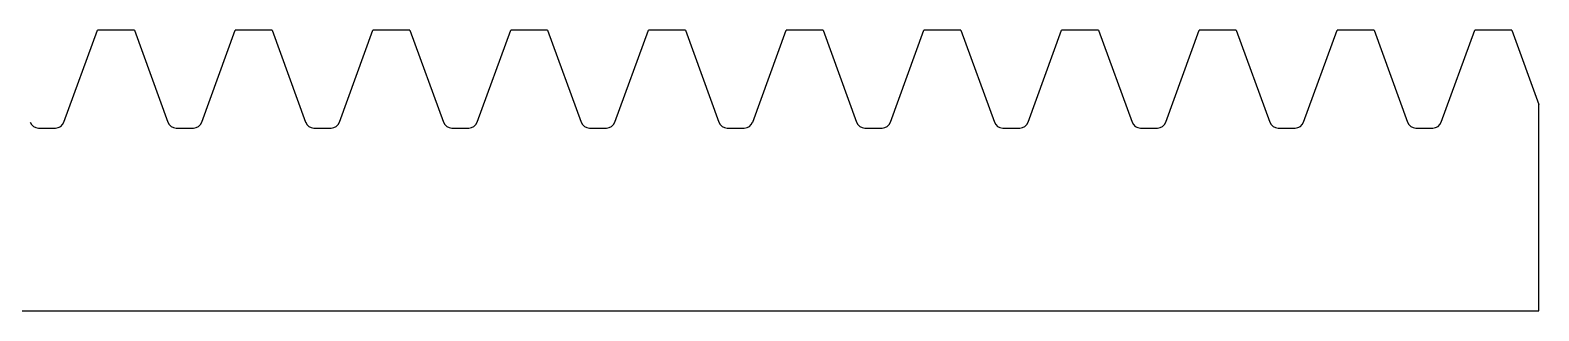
# Model space of a CAD drawing. Header units: inches. Extents: x -2.5 to 2.5, y -5.45 to 0.2.
# Drawn here: x 0.349 to 2.5, y -0.2 to 0.2 of the extents above; entities that cross this region are included whole.
import ezdxf

# ---------------------------------------------------------------- set-up
doc = ezdxf.new("R2010")
doc.units = ezdxf.units.IN
doc.header["$MEASUREMENT"] = 0

msp = doc.modelspace()

# ---------------------------------------------------------------- linework, layer by layer
at = {"color": 7, "linetype": 'Continuous', "lineweight": 25}
for p, q in [((0.3975, 0.0688), (0.4452, 0.2)), ((0.4979, 0.2), (0.4452, 0.2)), ((0.4979, 0.2), (0.5457, 0.0688)), ((0.5939, 0.0688), (0.6416, 0.2)), ((0.6943, 0.2), (0.6416, 0.2)), ((0.6943, 0.2), (0.742, 0.0688)), ((0.7902, 0.0688), (0.8379, 0.2)), ((0.8906, 0.2), (0.8379, 0.2)), ((0.8906, 0.2), (0.9384, 0.0688)), ((0.9866, 0.0688), (1.0343, 0.2)), ((1.087, 0.2), (1.0343, 0.2)), ((1.087, 0.2), (1.1347, 0.0688)), ((1.1829, 0.0688), (1.2307, 0.2)), ((1.2833, 0.2), (1.2307, 0.2)), ((1.2833, 0.2), (1.3311, 0.0688)), ((1.3793, 0.0688), (1.427, 0.2)), ((1.4797, 0.2), (1.427, 0.2)), ((1.4797, 0.2), (1.5274, 0.0688)), ((1.5756, 0.0688), (1.6234, 0.2)), ((1.676, 0.2), (1.6234, 0.2)), ((1.676, 0.2), (1.7238, 0.0688)), ((1.772, 0.0688), (1.8197, 0.2)), ((1.8724, 0.2), (1.8197, 0.2)), ((1.8724, 0.2), (1.9201, 0.0688)), ((1.9683, 0.0688), (2.016, 0.2)), ((2.0687, 0.2), (2.016, 0.2)), ((2.0687, 0.2), (2.1165, 0.0688)), ((2.1647, 0.0688), (2.2124, 0.2)), ((2.2651, 0.2), (2.2124, 0.2)), ((2.2651, 0.2), (2.3128, 0.0688)), ((2.361, 0.0688), (2.4087, 0.2)), ((2.4614, 0.2), (2.4087, 0.2)), ((2.4614, 0.2), (2.5, 0.094)), ((2.5, -0.2), (2.5, 0.094)), ((0.3612, 0.0605), (0.3856, 0.0605)), ((0.5576, 0.0605), (0.582, 0.0605)), ((0.7539, 0.0605), (0.7783, 0.0605)), ((0.9503, 0.0605), (0.9747, 0.0605)), ((1.1466, 0.0605), (1.171, 0.0605)), ((1.343, 0.0605), (1.3674, 0.0605)), ((1.5393, 0.0605), (1.5637, 0.0605)), ((1.7357, 0.0605), (1.7601, 0.0605)), ((1.932, 0.0605), (1.9564, 0.0605)), ((2.1284, 0.0605), (2.1528, 0.0605)), ((2.3247, 0.0605), (2.3491, 0.0605)), ((-2.25, -0.2), (2.5, -0.2))]:
    msp.add_line(p, q, dxfattribs=at)
for centre, start, end in [((0.3612, 0.0731), 200, 270), ((0.3856, 0.0731), 270, 340), ((0.5576, 0.0731), 200, 270), ((0.582, 0.0731), 270, 340), ((0.7539, 0.0731), 200, 270), ((0.7783, 0.0731), 270, 340), ((0.9503, 0.0731), 200, 270), ((0.9747, 0.0731), 270, 340), ((1.1466, 0.0731), 200, 270), ((1.171, 0.0731), 270, 340), ((1.343, 0.0731), 200, 270), ((1.3674, 0.0731), 270, 340), ((1.5393, 0.0731), 200, 270), ((1.5637, 0.0731), 270, 340), ((1.7357, 0.0731), 200, 270), ((1.7601, 0.0731), 270, 340), ((1.932, 0.0731), 200, 270), ((1.9564, 0.0731), 270, 340), ((2.1284, 0.0731), 200, 270), ((2.1528, 0.0731), 270, 340), ((2.3247, 0.0731), 200, 270), ((2.3491, 0.0731), 270, 340)]:
    msp.add_arc(centre, 0.0126, start, end, dxfattribs=at)

doc.saveas('drawing.dxf')
